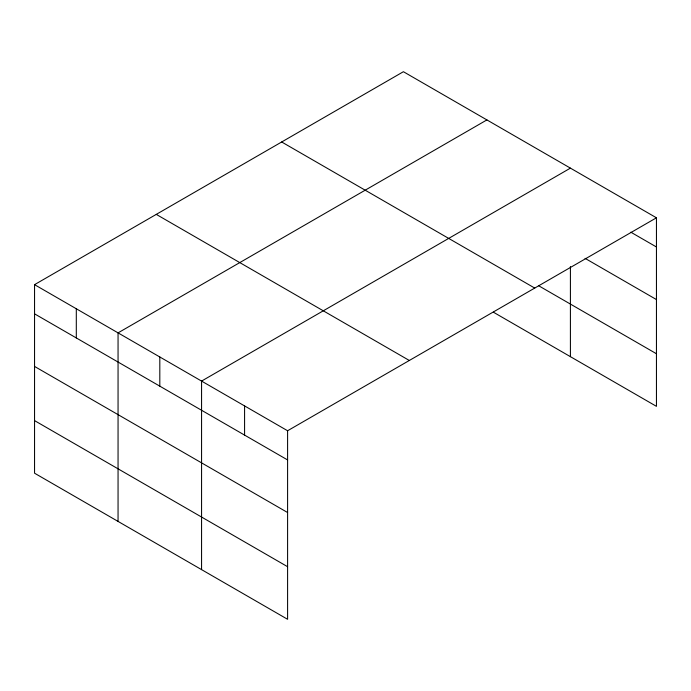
<?xml version="1.0" encoding="UTF-8"?>
<svg xmlns="http://www.w3.org/2000/svg" width="691" height="691" viewBox="0 0 691 691"><rect width="100%" height="100%" fill="white"/><g stroke="black" fill="none" stroke-linecap="round" stroke-linejoin="round"><path stroke-width="1.04" d="M656.45 217.803L287.594 430.752L287.594 619.291L34.55 473.197L34.55 284.657L403.406 71.709L656.45 217.803L656.45 406.343L493.4 312.202M486.905 119.914L118.057 332.872L118.057 521.411M570.412 168.129L201.565 381.087L201.565 569.626M630.823 232.185L656.45 246.981M585.061 258.348L656.45 299.566M538.868 285.867L656.45 353.749M281.678 141.983L534.73 288.078M156.27 214.383L409.322 360.477M34.55 284.657L287.594 430.752M34.55 313.835L287.594 459.938M34.55 366.429L287.594 512.523M34.55 420.612L287.594 566.706M570.412 266.571L570.412 356.668M244.579 405.919L244.579 435.097M159.811 356.979L159.811 386.157M76.304 308.765L76.304 337.942"/></g></svg>
